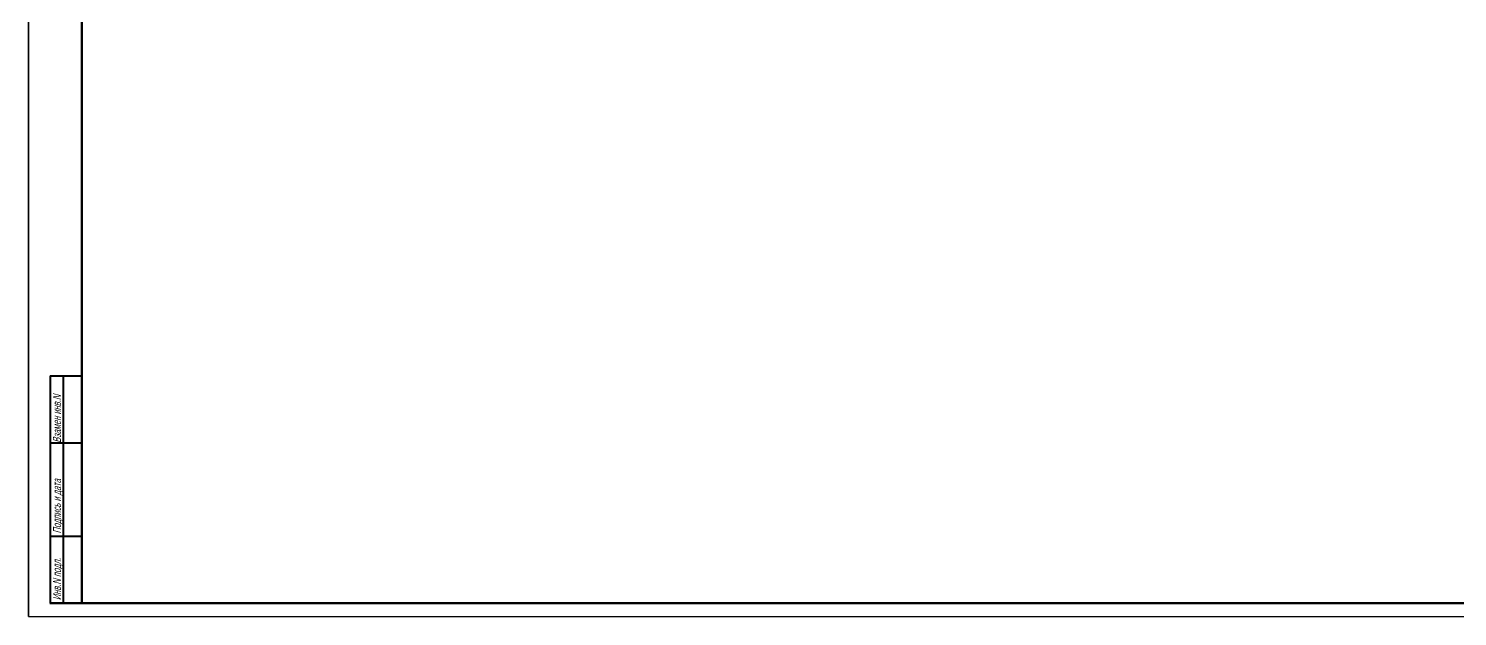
# Model space of a CAD drawing. Header units: millimetres. Extents: x 2185 to 8290, y 601 to 2456.
# Drawn here: x 6382 to 6918, y 1065 to 1286 of the extents above; entities that cross this region are included whole.
import ezdxf

# ---------------------------------------------------------------- set-up
doc = ezdxf.new("R2010")
doc.units = ezdxf.units.MM
doc.styles.add('CX', font='cx.shx', dxfattribs={"width": 0.6, "oblique": 15, "height": 3})

msp = doc.modelspace()

# ---------------------------------------------------------------- linework, layer by layer
for p, q in [((6382.43, 1065.3), (6382.43, 1659.3)), ((7217.43, 1070.3), (6797.43, 1070.3))]:
    msp.add_line(p, q)
at = {"lineweight": 60}
for p, q in [((6402.43, 1070.3), (6402.43, 1654.3)), ((6402.43, 1070.3), (6402.43, 1125.3)), ((6402.43, 1070.3), (6390.43, 1070.3)), ((7217.59, 1070.3), (6402.43, 1070.3))]:
    msp.add_line(p, q, dxfattribs=at)
at = {"color": 1}
for p, q in [((6382.43, 1362.3), (6382.43, 1065.3)), ((6382.43, 1065.3), (7222.43, 1065.3))]:
    msp.add_line(p, q, dxfattribs=at)
at = {"color": 7, "lineweight": 40}
for p, q in [((6390.56, 1155.38), (6390.56, 1070.3)), ((6390.56, 1155.38), (6402.56, 1155.38)), ((6395.56, 1070.3), (6395.56, 1155.38)), ((6390.56, 1130.38), (6402.56, 1130.38)), ((6390.56, 1095.38), (6402.56, 1095.38))]:
    msp.add_line(p, q, dxfattribs=at)
at = {"color": 7, "lineweight": 30}
msp.add_line((6402.43, 1070.3), (6402.43, 1155.3), dxfattribs=at)

# ---------------------------------------------------------------- texts
at = {"color": 7, "style": 'CX', "oblique": 15, "width": 0.7}
for s, p in [('Взамен инв.N', (6394.56, 1130.38)), ('Подпись и дата', (6394.56, 1096.38)), ('Инв.N подл.', (6394.56, 1071.38))]:
    msp.add_text(s, height=3, rotation=90, dxfattribs=at).set_placement(p)

doc.saveas('drawing.dxf')
